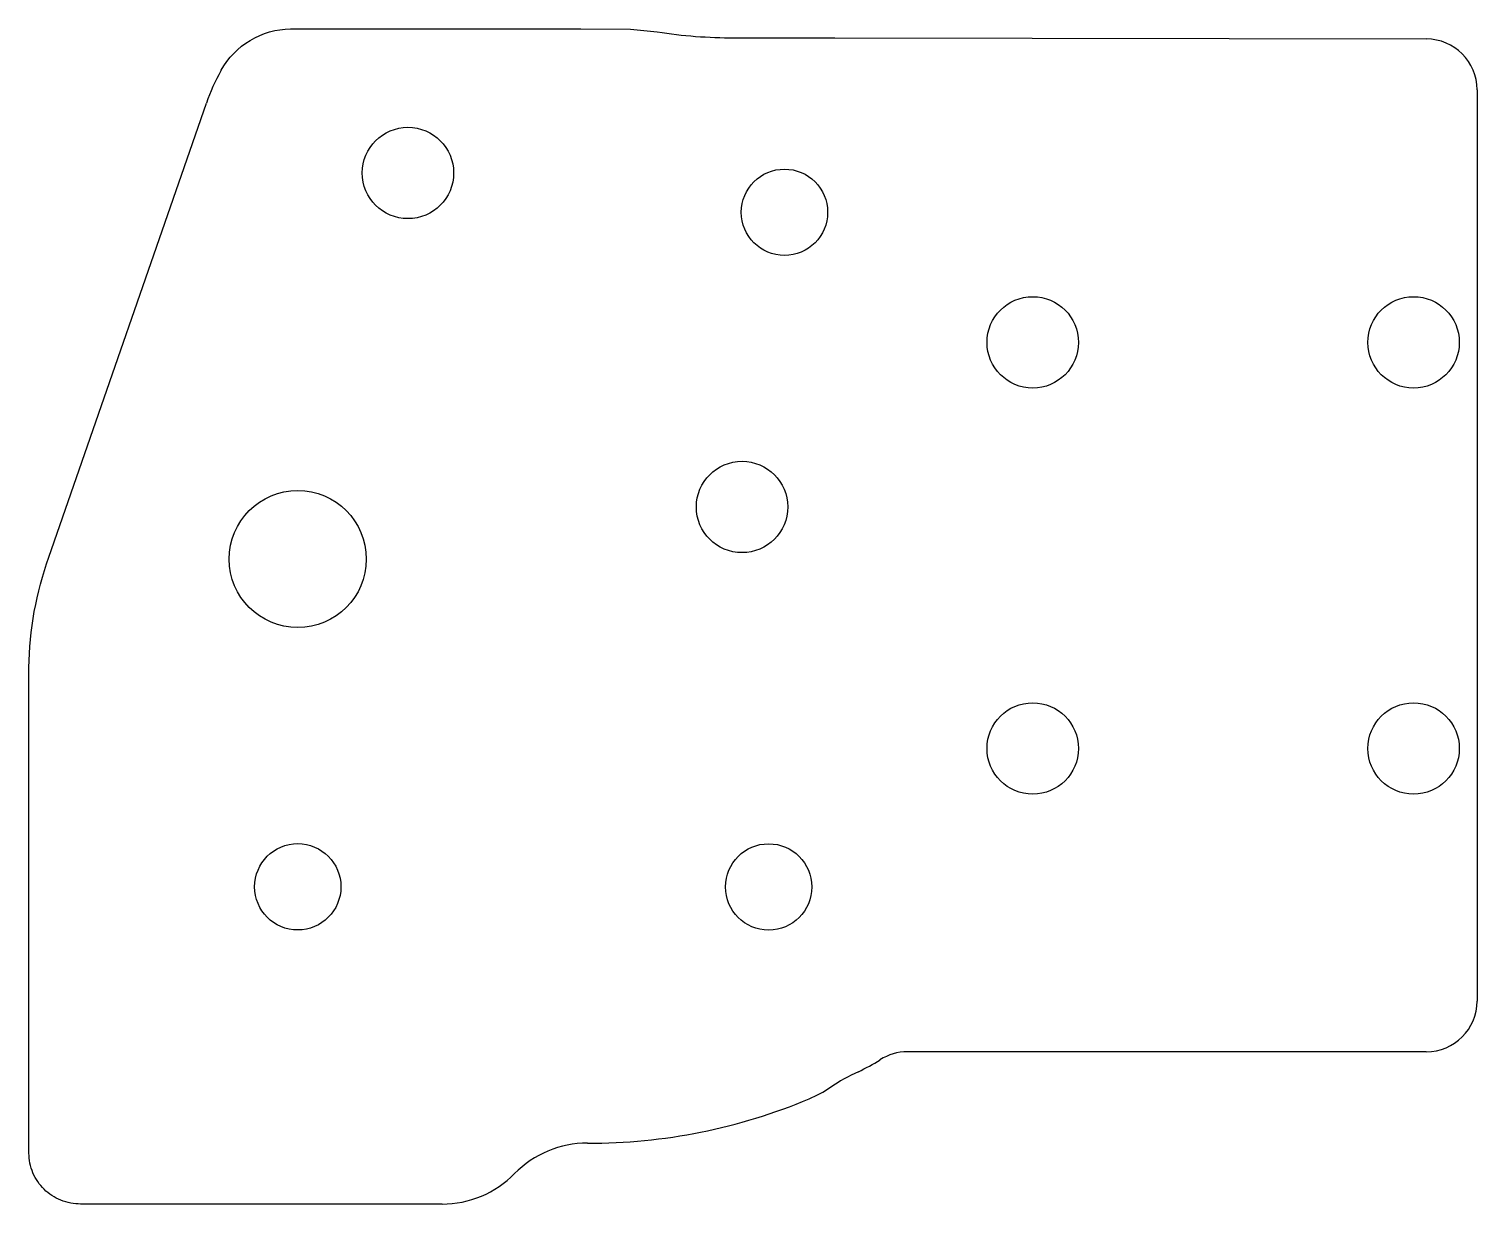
# Model space of a CAD drawing. Extents: x 273.8 to 330.8, y -193 to -146.7.
import ezdxf

# ---------------------------------------------------------------- set-up
doc = ezdxf.new("R2010")
doc.units = 0
doc.header["$MEASUREMENT"] = 0
doc.layers.add('VISIBLE', color=7, linetype='CONTINUOUS')

msp = doc.modelspace()

# ---------------------------------------------------------------- linework, layer by layer
at = {"layer": 'VISIBLE'}
for p, q in [((284.06, -146.699), (295.503, -146.699)), ((295.503, -146.699), (297.451, -146.701)), ((297.451, -146.701), (298.508, -146.816)), ((301.542, -147.048), (305.5, -147.048)), ((305.5, -147.048), (328.804, -147.094)), ((281.318, -148.347), (281.327, -148.328)), ((330.8, -149.094), (330.8, -184.998)), ((274.547, -167.508), (280.754, -149.62)), ((273.762, -171.874), (273.763, -171.857)), ((273.762, -190.998), (273.762, -171.874)), ((328.8, -186.998), (308.364, -186.998)), ((290.035, -192.998), (275.792, -192.998))]:
    msp.add_line(p, q, dxfattribs=at)
for centre, radius in [((288.69, -152.373), 1.8), ((303.521, -153.921), 1.7), ((313.3, -159.048), 1.8), ((328.3, -159.048), 1.8), ((301.85, -165.533), 1.8), ((284.35, -167.585), 2.7), ((313.3, -175.048), 1.8), ((328.3, -175.048), 1.8), ((284.35, -180.498), 1.7), ((302.898, -180.503), 1.7)]:
    msp.add_circle(centre, radius, dxfattribs=at)
for centre, radius, start, end in [((301.542, -127.048), 20, 261.2763, 270), ((328.8, -149.094), 2, 0, 89.8868), ((288.69, -152.373), 8.4, 151.3609, 160.8645), ((328.8, -184.998), 2, 270, 0), ((308.364, -188.998), 2, 90, 122.7169), ((303.5, -181.425), 7, 294.7498, 302.7169), ((309.78, -195.048), 8, 114.7498, 123.7895), ((302.55, -184.243), 5, 292.898, 303.7895), ((295.858, -168.399), 22.2, 269.7589, 292.898), ((295.747, -194.599), 4, 89.7589, 135.5627), ((290.035, -188.998), 4, 270, 315.5627)]:
    msp.add_arc(centre, radius, start, end, dxfattribs=at)
for points in [[(281.327, -148.328), (281.868, -147.351), (282.953, -146.699), (284.06, -146.699)], [(273.763, -171.857), (273.763, -170.377), (274.062, -168.909), (274.547, -167.508)], [(275.792, -192.998), (275.544, -192.998), (274.993, -192.896), (274.326, -192.452), (273.868, -191.795), (273.762, -191.246), (273.762, -190.998)]]:
    msp.add_open_spline(points, degree=3, dxfattribs=at)

doc.saveas('drawing.dxf')
